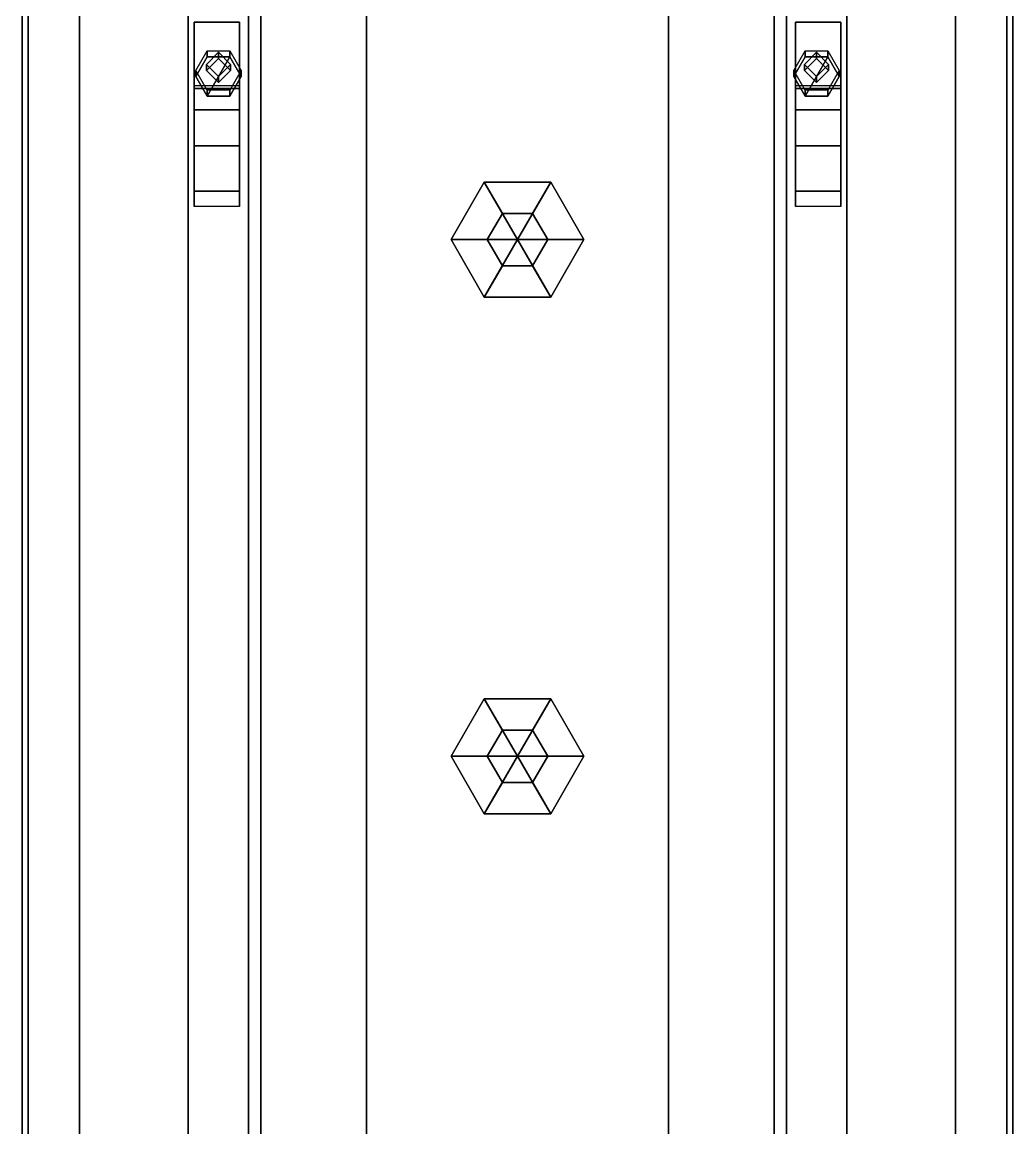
# Model space of a CAD drawing. Header units: millimetres. Extents: x -1.7 to 3, y -7.7 to 18.8.
# Drawn here: x -1.64 to 1.64, y 0 to 3.66 of the extents above; entities that cross this region are included whole.
import ezdxf

# ---------------------------------------------------------------- set-up
doc = ezdxf.new("R2010")
doc.units = ezdxf.units.MM
doc.layers.add('suspension', color=5, linetype='Continuous')

msp = doc.modelspace()

# ---------------------------------------------------------------- linework, layer by layer
for points in [[(-1.09, 7.1, 0.92), (-1.09, -7.1, 0.92), (-1.09, -7.1, 1.19), (-1.09, 7.1, 1.19)], [(-0.85, 6.8, 0.92), (-0.85, -6.8, 0.92), (-1.09, -7.1, 0.92), (-1.09, 7.1, 0.92)], [(1.09, 7.1, 0.92), (1.09, -7.1, 0.92), (0.85, -6.8, 0.92), (0.85, 6.8, 0.92)], [(1.09, -7.1, 1.19), (1.09, -7.1, 0.92), (1.09, 7.1, 0.92), (1.09, 7.1, 1.19)], [(-1.64, 7, 3.45), (-1.64, -7, 3.45), (-1.64, -7, 3.59), (-1.64, 7, 3.59)], [(-1.64, 7, 3.59), (-1.64, -7, 3.59), (-1.62, -7, 3.73), (-1.62, 7, 3.73)], [(-1.62, -7, 3.73), (-1.45, -7, 3.83), (-1.45, 7, 3.83), (-1.62, 7, 3.73)], [(-1.45, 7, 3.83), (-1.45, -7, 3.83), (-0.89, -7, 4.03), (-0.89, 7, 4.03)], [(-0.89, -7, 4.03), (-0.5, -7, 4.14), (-0.5, 7, 4.14), (-0.89, 7, 4.03)], [(-0.5, 7, 4.14), (-0.5, -7, 4.14), (0.5, -7, 4.14), (0.5, 7, 4.14)], [(0.5, 7, 4.14), (0.5, -7, 4.14), (0.89, -7, 4.03), (0.89, 7, 4.03)], [(0.89, -7, 4.03), (1.45, -7, 3.83), (1.45, 7, 3.83), (0.89, 7, 4.03)], [(1.45, 7, 3.83), (1.45, -7, 3.83), (1.62, -7, 3.73), (1.62, 7, 3.73)], [(1.62, -7, 3.73), (1.64, -7, 3.59), (1.64, 7, 3.59), (1.62, 7, 3.73)], [(1.64, -7, 3.59), (1.64, -7, 3.45), (1.64, 7, 3.45), (1.64, 7, 3.59)], [(-0.85, -6.8, 1.19), (-0.85, -6.8, 0.92), (-0.85, 6.8, 0.92), (-0.85, 6.8, 1.19)], [(0.85, 6.8, 0.92), (0.85, -6.8, 0.92), (0.85, -6.8, 1.19), (0.85, 6.8, 1.19)], [(-1.64, 6, 1.19), (-1.64, -6, 1.19), (-1.64, -6, 3.45), (-1.64, 6, 3.45)], [(1.64, 6, 1.19), (1.64, -6, 1.19), (-1.64, -6, 1.19), (-1.64, 6, 1.19)], [(1.64, -6, 3.45), (1.64, -6, 1.19), (1.64, 6, 1.19), (1.64, 6, 3.45)], [(-0.05, 3.0266, 4.3), (-0.1, 2.94, 4.3), (-0.22, 2.94, 4.38), (-0.11, 3.1305, 4.38)], [(-0.11, 3.1305, 4.38), (-0.22, 2.94, 4.38), (0, 2.94, 4.52)], [(0.05, 3.0266, 4.3), (-0.05, 3.0266, 4.3), (-0.11, 3.1305, 4.38), (0.11, 3.1305, 4.38)], [(0.11, 3.1305, 4.38), (-0.11, 3.1305, 4.38), (0, 2.94, 4.52)], [(0.22, 2.94, 4.38), (0.11, 3.1305, 4.38), (0, 2.94, 4.52)], [(0.1, 2.94, 4.3), (0.05, 3.0266, 4.3), (0.11, 3.1305, 4.38), (0.22, 2.94, 4.38)], [(-0.05, 3.0266, 4.14), (-0.1, 2.94, 4.14), (-0.1, 2.94, 4.3), (-0.05, 3.0266, 4.3)], [(0.05, 3.0266, 4.14), (-0.05, 3.0266, 4.14), (-0.05, 3.0266, 4.3), (0.05, 3.0266, 4.3)], [(0.1, 2.94, 4.14), (0.05, 3.0266, 4.14), (0.05, 3.0266, 4.3), (0.1, 2.94, 4.3)], [(-0.1, 2.94, 4.3), (-0.05, 2.8534, 4.3), (-0.11, 2.7495, 4.38), (-0.22, 2.94, 4.38)], [(-0.22, 2.94, 4.38), (-0.11, 2.7495, 4.38), (0, 2.94, 4.52)], [(-0.11, 2.7495, 4.38), (0.11, 2.7495, 4.38), (0, 2.94, 4.52)], [(-0.1, 2.94, 4.14), (-0.05, 2.8534, 4.14), (-0.05, 2.8534, 4.3), (-0.1, 2.94, 4.3)], [(0.11, 2.7495, 4.38), (0.22, 2.94, 4.38), (0, 2.94, 4.52)], [(0.05, 2.8534, 4.14), (0.1, 2.94, 4.14), (0.1, 2.94, 4.3), (0.05, 2.8534, 4.3)], [(0.05, 2.8534, 4.3), (0.1, 2.94, 4.3), (0.22, 2.94, 4.38), (0.11, 2.7495, 4.38)], [(-0.05, 2.8534, 4.3), (0.05, 2.8534, 4.3), (0.11, 2.7495, 4.38), (-0.11, 2.7495, 4.38)], [(-0.05, 2.8534, 4.14), (0.05, 2.8534, 4.14), (0.05, 2.8534, 4.3), (-0.05, 2.8534, 4.3)], [(-0.11, 1.4205, 4.38), (-0.22, 1.23, 4.38), (0, 1.23, 4.52)], [(-0.05, 1.3166, 4.3), (-0.1, 1.23, 4.3), (-0.22, 1.23, 4.38), (-0.11, 1.4205, 4.38)], [(0.11, 1.4205, 4.38), (-0.11, 1.4205, 4.38), (0, 1.23, 4.52)], [(0.05, 1.3166, 4.3), (-0.05, 1.3166, 4.3), (-0.11, 1.4205, 4.38), (0.11, 1.4205, 4.38)], [(0.22, 1.23, 4.38), (0.11, 1.4205, 4.38), (0, 1.23, 4.52)], [(0.1, 1.23, 4.3), (0.05, 1.3166, 4.3), (0.11, 1.4205, 4.38), (0.22, 1.23, 4.38)], [(-0.05, 1.3166, 4.14), (-0.1, 1.23, 4.14), (-0.1, 1.23, 4.3), (-0.05, 1.3166, 4.3)], [(0.05, 1.3166, 4.14), (-0.05, 1.3166, 4.14), (-0.05, 1.3166, 4.3), (0.05, 1.3166, 4.3)], [(0.1, 1.23, 4.14), (0.05, 1.3166, 4.14), (0.05, 1.3166, 4.3), (0.1, 1.23, 4.3)], [(-0.22, 1.23, 4.38), (-0.11, 1.0395, 4.38), (0, 1.23, 4.52)], [(-0.1, 1.23, 4.3), (-0.05, 1.1434, 4.3), (-0.11, 1.0395, 4.38), (-0.22, 1.23, 4.38)], [(-0.11, 1.0395, 4.38), (0.11, 1.0395, 4.38), (0, 1.23, 4.52)], [(-0.1, 1.23, 4.14), (-0.05, 1.1434, 4.14), (-0.05, 1.1434, 4.3), (-0.1, 1.23, 4.3)], [(0.11, 1.0395, 4.38), (0.22, 1.23, 4.38), (0, 1.23, 4.52)], [(0.05, 1.1434, 4.14), (0.1, 1.23, 4.14), (0.1, 1.23, 4.3), (0.05, 1.1434, 4.3)], [(0.05, 1.1434, 4.3), (0.1, 1.23, 4.3), (0.22, 1.23, 4.38), (0.11, 1.0395, 4.38)], [(-0.05, 1.1434, 4.3), (0.05, 1.1434, 4.3), (0.11, 1.0395, 4.38), (-0.11, 1.0395, 4.38)], [(-0.05, 1.1434, 4.14), (0.05, 1.1434, 4.14), (0.05, 1.1434, 4.3), (-0.05, 1.1434, 4.3)]]:
    msp.add_3dface(points)
at = {"layer": 'suspension'}
for points in [[(-1.07, 3.25, 0.52), (-1.07, 3.66, 0.51), (-0.92, 3.66, 0.51), (-0.92, 3.25, 0.52)], [(-1.07, 3.66, 0.58), (-1.07, 3.66, 0.51), (-1.07, 3.25, 0.52), (-1.07, 3.44, 0.58)], [(-0.92, 3.44, 0.58), (-0.92, 3.66, 0.58), (-1.07, 3.66, 0.58), (-1.07, 3.44, 0.58)], [(-0.92, 3.25, 0.52), (-0.92, 3.66, 0.51), (-0.92, 3.66, 0.58), (-0.92, 3.44, 0.58)], [(1.07, 3.66, 0.58), (1.07, 3.66, 0.51), (0.92, 3.66, 0.51), (0.92, 3.66, 0.58)], [(0.92, 3.66, 0.58), (0.92, 3.66, 0.51), (0.92, 3.25, 0.52), (0.92, 3.44, 0.58)], [(1.07, 3.44, 0.58), (1.07, 3.66, 0.58), (0.92, 3.66, 0.58), (0.92, 3.44, 0.58)], [(0.92, 3.25, 0.52), (0.92, 3.66, 0.51), (1.07, 3.66, 0.51), (1.07, 3.25, 0.52)], [(1.07, 3.25, 0.52), (1.07, 3.66, 0.51), (1.07, 3.66, 0.58), (1.07, 3.44, 0.58)], [(-1.0275, 3.545, 0.27), (-1.065, 3.48, 0.27), (-1.065, 3.5, 0.52), (-1.0275, 3.565, 0.52)], [(-0.99, 3.54, 0.58), (-1.03, 3.5, 0.58), (-1.03, 3.52, 0.92), (-0.99, 3.56, 0.92)], [(-0.9525, 3.545, 0.27), (-1.0275, 3.545, 0.27), (-1.0275, 3.565, 0.52), (-0.9525, 3.565, 0.52)], [(-0.95, 3.5, 0.58), (-0.99, 3.54, 0.58), (-0.99, 3.56, 0.92), (-0.95, 3.52, 0.92)], [(-0.915, 3.48, 0.27), (-0.9525, 3.545, 0.27), (-0.9525, 3.565, 0.52), (-0.915, 3.5, 0.52)], [(0.9525, 3.545, 0.27), (0.915, 3.48, 0.27), (0.915, 3.5, 0.52), (0.9525, 3.565, 0.52)], [(0.99, 3.54, 0.58), (0.95, 3.5, 0.58), (0.95, 3.52, 0.92), (0.99, 3.56, 0.92)], [(1.0275, 3.545, 0.27), (0.9525, 3.545, 0.27), (0.9525, 3.565, 0.52), (1.0275, 3.565, 0.52)], [(1.03, 3.5, 0.58), (0.99, 3.54, 0.58), (0.99, 3.56, 0.92), (1.03, 3.52, 0.92)], [(1.065, 3.48, 0.27), (1.0275, 3.545, 0.27), (1.0275, 3.565, 0.52), (1.065, 3.5, 0.52)], [(-1.065, 3.48, 0.27), (-1.0275, 3.545, 0.27), (-0.9525, 3.545, 0.27), (-1.0275, 3.415, 0.27)], [(-1.03, 3.5, 0.58), (-0.99, 3.46, 0.58), (-0.99, 3.48, 0.92), (-1.03, 3.52, 0.92)], [(-1.0275, 3.415, 0.27), (-0.9525, 3.545, 0.27), (-0.915, 3.48, 0.27), (-0.9525, 3.415, 0.27)], [(-0.99, 3.46, 0.58), (-0.95, 3.5, 0.58), (-0.95, 3.52, 0.92), (-0.99, 3.48, 0.92)], [(0.915, 3.48, 0.27), (0.9525, 3.545, 0.27), (1.0275, 3.545, 0.27), (0.9525, 3.415, 0.27)], [(0.95, 3.5, 0.58), (0.99, 3.46, 0.58), (0.99, 3.48, 0.92), (0.95, 3.52, 0.92)], [(0.9525, 3.415, 0.27), (1.0275, 3.545, 0.27), (1.065, 3.48, 0.27), (1.0275, 3.415, 0.27)], [(0.99, 3.46, 0.58), (1.03, 3.5, 0.58), (1.03, 3.52, 0.92), (0.99, 3.48, 0.92)], [(-1.065, 3.48, 0.27), (-1.0275, 3.415, 0.27), (-1.0275, 3.435, 0.52), (-1.065, 3.5, 0.52)], [(-0.9525, 3.415, 0.27), (-0.915, 3.48, 0.27), (-0.915, 3.5, 0.52), (-0.9525, 3.435, 0.52)], [(0.915, 3.48, 0.27), (0.9525, 3.415, 0.27), (0.9525, 3.435, 0.52), (0.915, 3.5, 0.52)], [(1.0275, 3.415, 0.27), (1.065, 3.48, 0.27), (1.065, 3.5, 0.52), (1.0275, 3.435, 0.52)], [(-0.92, 3.45, 0.92), (-0.92, 3.37, 0.84), (-1.07, 3.37, 0.84), (-1.07, 3.45, 0.92)], [(-1.07, 3.37, 0.84), (-1.07, 3.1, 0.84), (-1.07, 3.05, 0.92), (-1.07, 3.45, 0.92)], [(-0.92, 3.05, 0.92), (-0.92, 3.1, 0.84), (-0.92, 3.37, 0.84), (-0.92, 3.45, 0.92)], [(1.07, 3.45, 0.92), (1.07, 3.37, 0.84), (0.92, 3.37, 0.84), (0.92, 3.45, 0.92)], [(0.92, 3.37, 0.84), (0.92, 3.1, 0.84), (0.92, 3.05, 0.92), (0.92, 3.45, 0.92)], [(1.07, 3.05, 0.92), (1.07, 3.1, 0.84), (1.07, 3.37, 0.84), (1.07, 3.45, 0.92)], [(-0.92, 3.37, 0.71), (-0.92, 3.44, 0.58), (-1.07, 3.44, 0.58), (-1.07, 3.37, 0.71)], [(-1.07, 3.44, 0.58), (-1.07, 3.25, 0.52), (-1.07, 3.1, 0.71), (-1.07, 3.37, 0.71)], [(-1.0275, 3.415, 0.27), (-0.9525, 3.415, 0.27), (-0.9525, 3.435, 0.52), (-1.0275, 3.435, 0.52)], [(-0.92, 3.1, 0.71), (-0.92, 3.25, 0.52), (-0.92, 3.44, 0.58), (-0.92, 3.37, 0.71)], [(1.07, 3.37, 0.71), (1.07, 3.44, 0.58), (0.92, 3.44, 0.58), (0.92, 3.37, 0.71)], [(0.92, 3.44, 0.58), (0.92, 3.25, 0.52), (0.92, 3.1, 0.71), (0.92, 3.37, 0.71)], [(0.9525, 3.415, 0.27), (1.0275, 3.415, 0.27), (1.0275, 3.435, 0.52), (0.9525, 3.435, 0.52)], [(1.07, 3.1, 0.71), (1.07, 3.25, 0.52), (1.07, 3.44, 0.58), (1.07, 3.37, 0.71)], [(-1.07, 3.37, 0.71), (-1.07, 3.1, 0.71), (-1.07, 3.1, 0.84), (-1.07, 3.37, 0.84)], [(-0.92, 3.37, 0.84), (-0.92, 3.37, 0.71), (-1.07, 3.37, 0.71), (-1.07, 3.37, 0.84)], [(-0.92, 3.1, 0.84), (-0.92, 3.1, 0.71), (-0.92, 3.37, 0.71), (-0.92, 3.37, 0.84)], [(1.07, 3.37, 0.84), (1.07, 3.37, 0.71), (0.92, 3.37, 0.71), (0.92, 3.37, 0.84)], [(0.92, 3.37, 0.71), (0.92, 3.1, 0.71), (0.92, 3.1, 0.84), (0.92, 3.37, 0.84)], [(1.07, 3.1, 0.84), (1.07, 3.1, 0.71), (1.07, 3.37, 0.71), (1.07, 3.37, 0.84)], [(-1.07, 3.1, 0.71), (-1.07, 3.25, 0.52), (-0.92, 3.25, 0.52), (-0.92, 3.1, 0.71)], [(0.92, 3.1, 0.71), (0.92, 3.25, 0.52), (1.07, 3.25, 0.52), (1.07, 3.1, 0.71)], [(-1.07, 3.05, 0.92), (-1.07, 3.1, 0.84), (-0.92, 3.1, 0.84), (-0.92, 3.05, 0.92)], [(-1.07, 3.1, 0.84), (-1.07, 3.1, 0.71), (-0.92, 3.1, 0.71), (-0.92, 3.1, 0.84)], [(0.92, 3.1, 0.84), (0.92, 3.1, 0.71), (1.07, 3.1, 0.71), (1.07, 3.1, 0.84)], [(0.92, 3.05, 0.92), (0.92, 3.1, 0.84), (1.07, 3.1, 0.84), (1.07, 3.05, 0.92)]]:
    msp.add_3dface(points, dxfattribs=at)

doc.saveas('drawing.dxf')
